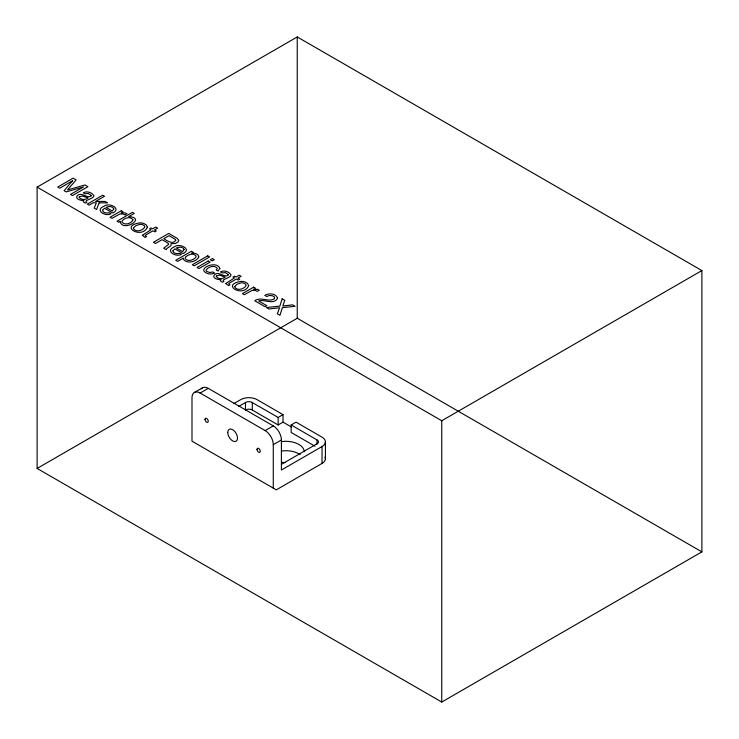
<?xml version="1.0" encoding="UTF-8"?>
<svg xmlns="http://www.w3.org/2000/svg" width="739" height="739" viewBox="0 0 739 739"><rect width="100%" height="100%" fill="white"/><g stroke="black" fill="none" stroke-linecap="round" stroke-linejoin="round"><path stroke-width="1.11" d="M37.116 187.133L297.244 36.95L701.884 270.566L701.884 551.867L441.756 702.05L37.116 468.434L37.116 187.133L441.756 420.75L701.884 270.566M37.116 468.434L297.244 318.25L701.884 551.867M194.375 392.483L202.504 387.79M325.012 457.025A11.491 6.633 0 0 1 322.038 463.436L276.284 489.855L191.992 441.192L191.992 397.739A11.491 6.633 60 0 1 200.121 393.046L208.25 388.354L273.273 425.895A11.491 6.633 60 0 1 281.402 439.973L281.402 470.004L322.038 446.541A11.491 6.633 0 0 0 322.038 437.155L296.034 422.145L291.157 424.962L291.157 432.463L315.017 446.245M233.82 403.623L240.766 399.614A11.491 6.633 0 0 1 257.015 399.614L283.028 414.634L283.028 422.145L291.388 426.966M238.558 406.524L246.096 402.21A4.582 2.642 0 0 1 251.676 402.21L278.15 417.452L283.028 414.634M200.121 393.046L265.144 430.588L273.273 425.895M245.477 402.524L245.477 410.034L246.096 409.72A4.582 2.642 0 0 1 251.676 409.72L278.15 424.962L283.028 422.145M273.273 488.119L273.273 444.666L281.402 439.973M281.402 464.378L317.548 443.465A4.582 2.642 0 0 0 317.548 440.241L291.157 424.962M441.756 420.75L441.756 702.05M325.409 441.848L325.409 458.743M322.038 446.541L322.038 463.436M317.003 439.881L317.003 444.176M297.244 36.95L297.244 318.25M278.15 417.452L278.15 424.962M252.304 402.524L252.304 410.034M265.144 430.588A11.491 6.633 60 0 1 273.273 444.666M201.211 388.982A11.491 6.633 60 0 1 208.25 388.354M281.568 451.002A18.392 10.614 0 0 1 300.163 454.642M285.402 462.559A18.392 10.614 0 0 1 281.587 462.272M281.568 441.617A18.392 10.614 0 0 1 304.256 451.658M219.834 268.349L218.088 271.01L216.259 269.947L217.22 268.516L216.952 267.767C213.802 264.895 208.435 266.816 206.209 269.92A3.27 1.884 0 0 0 206.652 271.425L209.867 272.543L212.786 271.952L214.615 273.014L212.13 273.809A5.441 3.141 0 0 1 208.657 273.864C194.052 269.633 216.462 259.444 219.834 268.349M142.359 235.307L145.084 237.45L146.571 236.591L145.26 235.741L145.648 235.057L152.973 230.836L154.765 231.87L156.298 230.974L154.506 229.94L157.638 228.139L155.735 227.039L152.603 228.841L151.089 227.963L149.546 228.859L151.061 229.737L142.359 235.307M225.801 283.48L228.536 285.633L230.023 284.774L228.711 283.924L229.099 283.24L236.425 279.009L238.207 280.044L239.75 279.157L237.958 278.123L241.09 276.312L239.187 275.213L236.055 277.023L234.531 276.146L232.997 277.033L234.512 277.91L225.801 283.48M102.545 210.273C102.887 213.091 107.007 213.395 109.206 212.675L111.053 213.747C105.344 217.035 94.084 210.024 104.227 206.153C109.104 202.144 122.12 208.647 112.697 212.98L104.485 208.232L102.545 210.273M172.889 250.891C173.222 253.699 177.342 254.004 179.54 253.283L181.397 254.355C175.679 257.643 164.418 250.632 174.561 246.761C179.438 242.752 192.454 249.255 183.041 253.588L174.82 248.84L172.889 250.891M91.211 195.429L91.156 196.047C87.017 199.05 81.641 191.401 77.225 195.669C74.556 199.197 81.438 200.842 83.96 200.445L83.248 201.239L83.978 202.449L85.465 203.096L86.851 202.283C82.796 200.389 93.613 198.93 93.881 195.992L93.779 195.438C91.571 192.269 86.74 190.764 83.276 192.768L85.031 193.784L88.218 193.424L91.211 195.429M228.314 274.575L228.259 275.204C224.12 278.206 218.744 270.548 214.328 274.825C211.65 278.354 218.541 279.998 221.063 279.601L220.351 280.386L221.081 281.605L222.568 282.243L223.954 281.439C219.899 279.545 230.716 278.086 230.984 275.148L230.882 274.594C228.674 271.425 223.843 269.92 220.379 271.924L222.134 272.94L225.321 272.58L228.314 274.575M133.445 227.954L133.38 228.517C135.754 232.748 143.052 230.623 144.853 226.901L144.253 225.663L142.562 224.665A3.63 2.097 0 0 0 139.616 224.397L135.653 225.774L133.445 227.954M234.79 286.464L234.716 287.018C237.09 291.258 244.387 289.134 246.189 285.402L245.597 284.164L243.898 283.176A3.63 2.097 0 0 0 240.951 282.898L236.988 284.284L234.79 286.464M178.681 240.369L177.942 242.041L175.457 243.464L171.014 243.694L170.977 245.69L166.829 248.516L166.21 249.653L163.652 248.175L168.492 244.554L168.446 243.648L166.857 242.41L162.118 239.667L155.513 243.473L153.435 242.272L168.815 233.395L177.415 238.503L178.681 240.369M132.946 219.852C131.496 223.603 124.66 225.792 121.972 222.06L121.935 221.377C123.81 217.876 130.683 215.862 132.946 219.852M120.18 221.423C122.24 232.803 147.218 217.765 128.697 216.61L134.276 213.386L132.447 212.333L117.002 221.247L118.748 222.245L120.18 221.423M147.366 227.113C142.184 239.685 118.794 226.106 139.616 222.91A6.549 3.778 0 0 1 143.893 223.566L146.1 224.813L147.366 227.113M248.701 285.623C243.528 298.196 220.13 284.607 240.951 281.411A6.549 3.778 0 0 1 245.228 282.067L247.436 283.323L248.701 285.623M79.276 196.86L79.165 197.433C81.087 200.204 85.622 199.992 88.089 197.96L82.297 195.946L79.276 196.86M216.379 276.017L216.268 276.589C218.19 279.36 222.725 279.148 225.192 277.116L219.4 275.102L216.379 276.017M113.834 208.952L112.263 210.994L106.028 207.4C108.393 206.181 112.716 205.987 113.834 208.952M184.168 249.56L182.598 251.602L176.372 248.008C178.727 246.789 183.05 246.595 184.168 249.56M175.753 240.249C173.212 244.997 166.728 240.692 163.855 238.66L169.111 235.63L175.078 239.168L175.753 240.249M277.578 298.177C274.012 305.336 264.488 299.009 258.622 300.949L266.816 305.678L265.033 306.703L254.733 300.764C260.83 296.284 268.608 302.685 274.474 298.704L274.446 296.986L272.479 295.729L269.319 295.489L266.696 296.496L264.784 295.388C268.617 292.884 276.053 293.272 277.578 298.177M198.773 256.876C196.362 262.022 187.198 264.1 183.383 259.361L183.346 258.087L177.619 261.403L175.725 260.313L191.364 251.278L193.202 252.341L191.715 253.2C194.329 252.96 198.551 253.634 198.773 256.876M282.169 298.833L279.832 306.14L266.437 307.516L268.95 308.967L279.536 307.775L277.356 313.826L279.942 315.313L282.418 307.636L295.083 306.288L292.598 304.856L282.815 306.001L284.774 300.339L282.169 298.833M99.1 202.8L96.615 209.47L94.204 208.084L96.366 202.791L93.336 202.717L89.123 205.146L87.313 204.103L102.703 195.216L104.513 196.269L95.58 201.424L105.178 201.461L107.589 202.855L99.1 202.8M185.406 257.264L185.138 258.613C187.891 262.16 194.098 260.137 196.112 256.766L196.094 256.082C193.498 252.526 187.928 254.585 185.406 257.264M72.671 180.667L64.117 190.708L66.177 191.9L83.544 186.939L70.528 194.412L72.505 195.549L87.895 186.671L84.939 184.962L67.545 189.941L76.126 179.882L73.143 178.154L57.762 187.041L59.748 188.186L72.671 180.667M121.279 210.763L110.065 217.238L111.949 218.319L119.718 214.061L122.896 213.959L124.946 214.938L126.932 213.793L125.122 212.924L121.131 212.915L123.071 211.788L121.279 210.763M207.714 255.851L192.325 264.728L194.218 265.818L209.599 256.932L207.714 255.851M208.204 261.006L197.045 267.453L198.957 268.562L210.125 262.114L208.204 261.006M212.426 258.567L210.292 259.805L212.204 260.904L214.347 259.675L212.426 258.567M253.616 287.166L242.401 293.642L244.286 294.722L252.054 290.464L255.232 290.362L257.283 291.351L259.269 290.196L257.458 289.328L253.468 289.318L255.408 288.201L253.616 287.166M227.76 432.463A6.9 3.981 60 0 0 235.076 441.571A6.9 3.981 60 0 0 235.076 431.816A6.9 3.981 60 0 0 227.76 432.463M257.015 449.358A2.3 1.33 60 0 0 259.454 452.397A2.3 1.33 60 0 0 259.454 449.146A2.3 1.33 60 0 0 257.015 449.358M204.999 419.373A2.3 1.33 60 0 0 207.437 422.403A2.3 1.33 60 0 0 207.437 419.152A2.3 1.33 60 0 0 204.999 419.373"/></g></svg>
